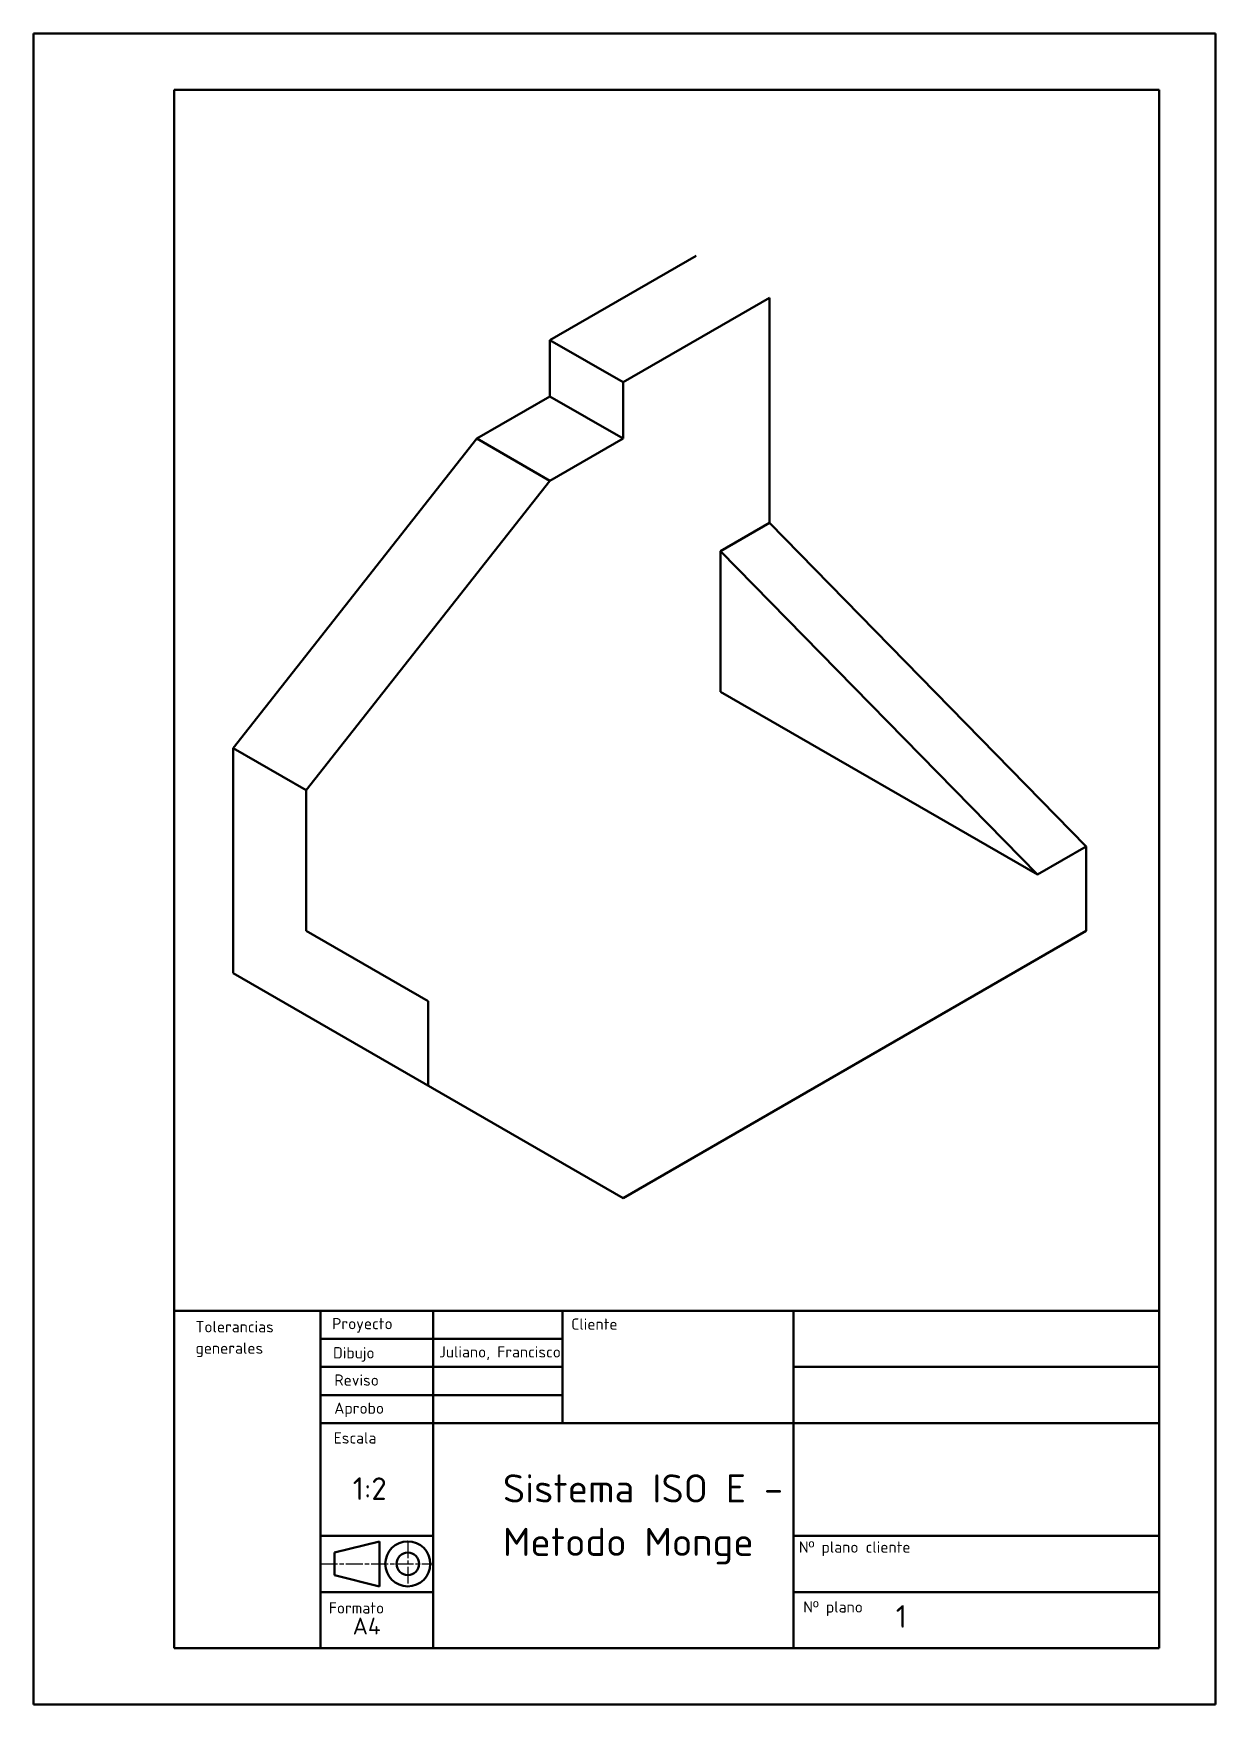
# Model space of a CAD drawing. Header units: millimetres. Extents: x 2667 to 2877, y 1860 to 2157.
import ezdxf

# ---------------------------------------------------------------- set-up
doc = ezdxf.new("R2010")
doc.units = ezdxf.units.MM
doc.header["$LTSCALE"] = 0.125
doc.linetypes.add('ACAD_ISO08W100', pattern=[36, 24, -3, 6, -3])
doc.layers.get('0').update_dxf_attribs({"lineweight": 50})
doc.layers.add('capaCotas', color=7, linetype='Continuous', lineweight=25)
doc.styles.get("Standard").update_dxf_attribs({"font": 'isocpeur.ttf', "height": 2})

msp = doc.modelspace()

# ---------------------------------------------------------------- linework, layer by layer
for p, q in [((2876.74, 2157.5), (2666.74, 2157.5)), ((2666.74, 2157.5), (2666.74, 1860.5)), ((2876.74, 2157.5), (2876.74, 1860.5)), ((2866.74, 2147.5), (2691.74, 2147.5)), ((2691.74, 2147.5), (2691.74, 1870.5)), ((2866.74, 2147.5), (2866.74, 1870.5)), ((2784.48, 2117.99), (2758.5, 2102.99)), ((2771.49, 2095.49), (2797.47, 2110.49)), ((2797.47, 2110.49), (2797.47, 2070.49)), ((2758.5, 2102.99), (2771.49, 2095.49)), ((2758.5, 2102.99), (2758.5, 2092.99)), ((2771.49, 2095.49), (2771.49, 2085.49)), ((2758.5, 2092.99), (2745.51, 2085.49)), ((2758.5, 2092.99), (2771.49, 2085.49)), ((2702.21, 2030.49), (2745.51, 2085.49)), ((2745.51, 2085.49), (2758.5, 2077.99)), ((2758.5, 2077.99), (2771.49, 2085.49)), ((2715.2, 2022.99), (2758.5, 2077.99)), ((2797.47, 2070.49), (2788.81, 2065.49)), ((2797.47, 2070.49), (2853.77, 2012.99)), ((2845.11, 2007.99), (2788.81, 2065.49)), ((2788.81, 2065.49), (2788.81, 2040.49)), ((2788.81, 2040.49), (2845.11, 2007.99)), ((2702.21, 1990.49), (2702.21, 2030.49)), ((2702.21, 2030.49), (2715.2, 2022.99)), ((2715.2, 2022.99), (2715.2, 1997.99)), ((2853.77, 2012.99), (2845.11, 2007.99)), ((2853.77, 1997.99), (2853.77, 2012.99)), ((2715.2, 1997.99), (2736.85, 1985.49)), ((2771.49, 1950.49), (2853.77, 1997.99)), ((2771.49, 1950.49), (2702.21, 1990.49)), ((2736.85, 1985.49), (2736.85, 1970.49)), ((2691.74, 1930.5), (2866.74, 1930.5)), ((2717.74, 1920.5), (2717.74, 1930.5)), ((2737.74, 1920.5), (2737.74, 1930.5)), ((2760.74, 1920.5), (2760.74, 1930.5)), ((2801.74, 1920.5), (2801.74, 1930.5)), ((2717.74, 1925.5), (2760.74, 1925.5)), ((2717.74, 1920.5), (2760.74, 1920.5)), ((2717.74, 1920.5), (2717.74, 1870.5)), ((2737.74, 1920.5), (2737.74, 1870.5)), ((2760.74, 1920.5), (2760.74, 1910.5)), ((2801.74, 1920.5), (2801.74, 1870.5)), ((2801.74, 1920.5), (2866.74, 1920.5)), ((2717.74, 1915.5), (2760.74, 1915.5)), ((2717.74, 1910.5), (2760.74, 1910.5)), ((2760.74, 1910.5), (2801.74, 1910.5)), ((2801.74, 1910.5), (2866.74, 1910.5)), ((2717.74, 1890.5), (2737.74, 1890.5)), ((2720.24, 1887.5), (2728.24, 1889.5)), ((2728.24, 1889.5), (2728.24, 1881.5)), ((2801.74, 1890.5), (2866.74, 1890.5)), ((2720.24, 1883.5), (2720.24, 1887.5)), ((2717.74, 1883.37), (2717.74, 1885.87)), ((2717.74, 1883.37), (2717.74, 1880.5)), ((2720.24, 1883.5), (2728.24, 1881.5)), ((2717.74, 1880.5), (2737.74, 1880.5)), ((2717.74, 1880.5), (2717.74, 1880.5)), ((2717.74, 1880.5), (2720.24, 1880.5)), ((2801.74, 1880.5), (2866.74, 1880.5)), ((2691.74, 1870.5), (2866.74, 1870.5)), ((2666.74, 1860.5), (2876.74, 1860.5))]:
    msp.add_line(p, q)
for radius in [4, 2]:
    msp.add_circle((2733.24, 1885.5), radius)
at = {"layer": 'capaCotas', "color": 0, "linetype": 'ACAD_ISO08W100', "lineweight": 25}
for p, q in [((2733.24, 1889.5), (2733.24, 1881.5)), ((2717.74, 1885.5), (2737.74, 1885.5))]:
    msp.add_line(p, q, dxfattribs=at)

# ---------------------------------------------------------------- texts
for s, height, p in [('Tolerancias', 2, (2695.53, 1926.65)), ('Proyecto', 2, (2719.8, 1927.2)), ('Cliente', 2, (2762.28, 1927.12)), ('generales', 2, (2695.53, 1922.85)), ('Dibujo', 2, (2719.97, 1922.02)), ('Juliano, Francisco', 2, (2738.79, 1922.18)), ('Reviso', 2, (2720.19, 1917.17)), ('Aprobo', 2, (2720.18, 1912.18)), ('Escala ', 2, (2720.08, 1906.88)), ('1:2', 4, (2723.46, 1896.87)), ('Sistema ISO E -', 5, (2750.14, 1896.41)), ('Metodo Monge', 5, (2750.14, 1886.91)), ('Nº plano cliente', 2, (2802.72, 1887.49)), ('Formato', 2, (2719.21, 1876.67)), ('Nº plano ', 2, (2803.5, 1876.85)), ('1', 4, (2819.93, 1874.16)), ('A4', 3, (2723.46, 1872.95))]:
    msp.add_text(s, height=height).set_placement(p)

doc.saveas('drawing.dxf')
